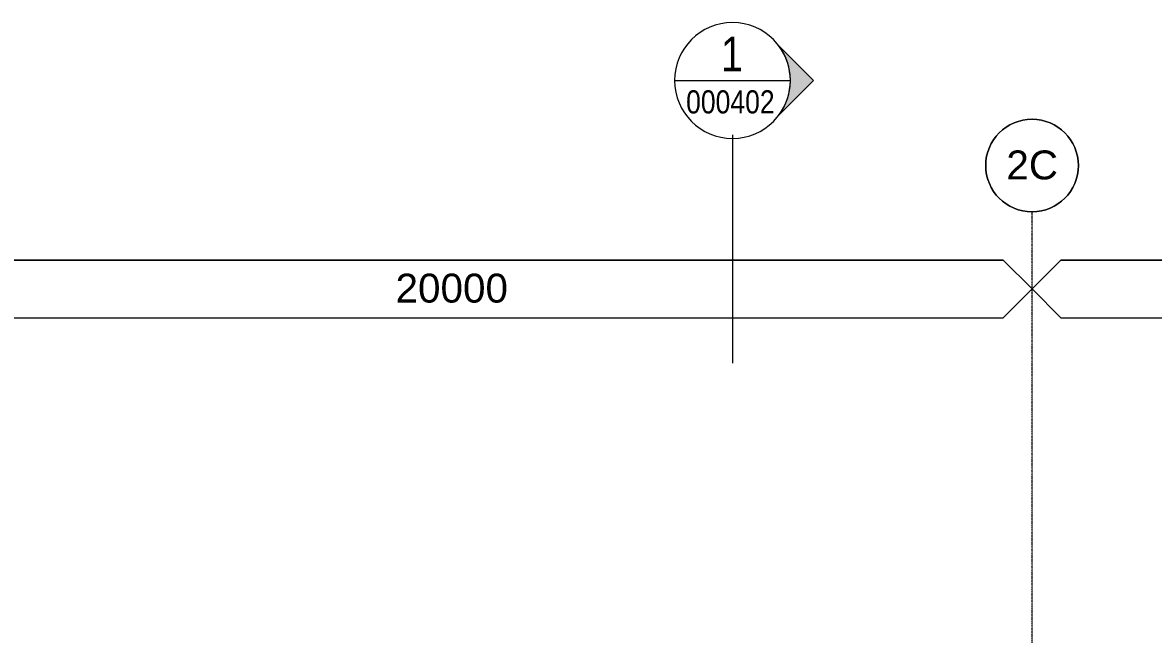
# Model space of a CAD drawing. Header units: millimetres. Extents: x 4237772 to 4686020, y -673 to 29459.
# Drawn here: x 4315247 to 4334778, y 18003 to 28576 of the extents above; entities that cross this region are included whole.
import ezdxf

# ---------------------------------------------------------------- set-up
doc = ezdxf.new("R2010")
doc.units = ezdxf.units.MM
doc.linetypes.add('Grid Line', pattern=[21, 12, -3, 3, -3])
for name, color, linetype, lineweight in [('A-ANNO-NOTE', 131, 'Continuous', 5), ('A-DETL-GENF', 92, 'Continuous', 5), ('G-ANNO-SYMB', 111, 'Continuous', 5), ('S-GRID', 1, 'Continuous', 5), ('S-GRID-IDEN', 1, 'Continuous', 5)]:
    doc.layers.add(name, color=color, linetype=linetype, lineweight=lineweight)
doc.styles.add('Arial', font='arial.ttf', dxfattribs={"height": 500})
doc.styles.add('Arial Narrow_2', font='ARIALN.TTF', dxfattribs={"height": 600})
doc.styles.add('Arial Narrow_3', font='ARIALN.TTF', dxfattribs={"height": 400})

# ---------------------------------------------------------------- blocks, each defined once
blk = doc.blocks.new('Dimension - Grids _2D_ - 1-200-639481-SECTION - GRIDS C4-C5')
at = {"layer": 'A-DETL-GENF'}
for p, q in [((4313182, 24473), (4312682, 23973)), ((4312682, 23973), (4313182, 24473)), ((4332182, 24473), (4313182, 24473)), ((4313182, 24473), (4332182, 24473)), ((4332682, 23973), (4332182, 24473)), ((4332682, 23973), (4332182, 24473)), ((4312682, 23973), (4313182, 23473)), ((4312682, 23973), (4313182, 23473)), ((4332182, 23473), (4332682, 23973)), ((4332682, 23973), (4332182, 23473)), ((4313182, 23473), (4332182, 23473)), ((4313182, 23473), (4332182, 23473))]:
    blk.add_line(p, q, dxfattribs=at)
blk = doc.blocks.new('Grid - A1-203820-SECTION - GRIDS C4-C5')
at = {"layer": 'S-GRID-IDEN'}
blk.add_circle((4352682, 26105), 800, dxfattribs=at)
for start, end in [(0, 180), (180, 360)]:
    blk.add_arc((4352682, 26105), 800, start, end, dxfattribs=at)
blk = doc.blocks.new('Section - Black-1049-SECTION - GRIDS C4-C5')
at = {"layer": 'G-ANNO-SYMB'}
h = blk.add_hatch(color=256, dxfattribs=at)
edge = h.paths.add_edge_path()
edge.add_line((4328308, 28176), (4328908, 27576))
edge.add_line((4328908, 27576), (4328308, 26976))
edge.add_arc((4327508, 27576), 1000, 323.1301, 396.8699)
for p, q in [((4328908, 27576), (4328308, 28176)), ((4328908, 27576), (4328308, 28176)), ((4328308, 26976), (4328908, 27576)), ((4328908, 27576), (4328308, 26976))]:
    blk.add_line(p, q, dxfattribs=at)
for start, end in [(90, 270), (270, 90), (323.1301, 36.8699)]:
    blk.add_arc((4327508, 27576), 1000, start, end, dxfattribs=at)

msp = doc.modelspace()

# ---------------------------------------------------------------- linework, layer by layer
at = {"layer": 'G-ANNO-SYMB'}
for p, q in [((4326508, 27576), (4328508, 27576)), ((4327508, 26636), (4327508, 22691))]:
    msp.add_line(p, q, dxfattribs=at)
at = {"layer": 'S-GRID', "linetype": 'Grid Line'}
msp.add_line((4332682, -610), (4332682, 25305), dxfattribs=at)

# ---------------------------------------------------------------- block references
at = {"layer": 'A-DETL-GENF'}
for p in [(0, 0), (20000, 0)]:
    msp.add_blockref('Dimension - Grids _2D_ - 1-200-639481-SECTION - GRIDS C4-C5', p, dxfattribs=at)
at = {"layer": 'G-ANNO-SYMB'}
msp.add_blockref('Section - Black-1049-SECTION - GRIDS C4-C5', (0, 0), dxfattribs=at)
at = {"layer": 'S-GRID-IDEN'}
msp.add_blockref('Grid - A1-203820-SECTION - GRIDS C4-C5', (-20000, 0), dxfattribs=at)

# ---------------------------------------------------------------- texts
at = {"layer": 'A-ANNO-NOTE', "insert": (4321688, 24237), "char_height": 500, "width": 2324.89, "attachment_point": 1, "style": 'Arial'}
msp.add_mtext('20000', dxfattribs=at)
at = {"layer": 'G-ANNO-SYMB', "attachment_point": 1}
for s, insert, char_height, width, style in [('1', (4327308, 28333), 600, 464.98, 'Arial Narrow_2'), ('000402', (4326707, 27406), 400, 1924.05, 'Arial Narrow_3')]:
    msp.add_mtext(s, dxfattribs=dict(at, insert=insert, char_height=char_height, width=width, style=style))
at = {"layer": 'S-GRID-IDEN', "insert": (4332238, 26366), "char_height": 500, "width": 1074.26, "attachment_point": 1, "style": 'Arial'}
msp.add_mtext('2C', dxfattribs=at)

doc.saveas('drawing.dxf')
